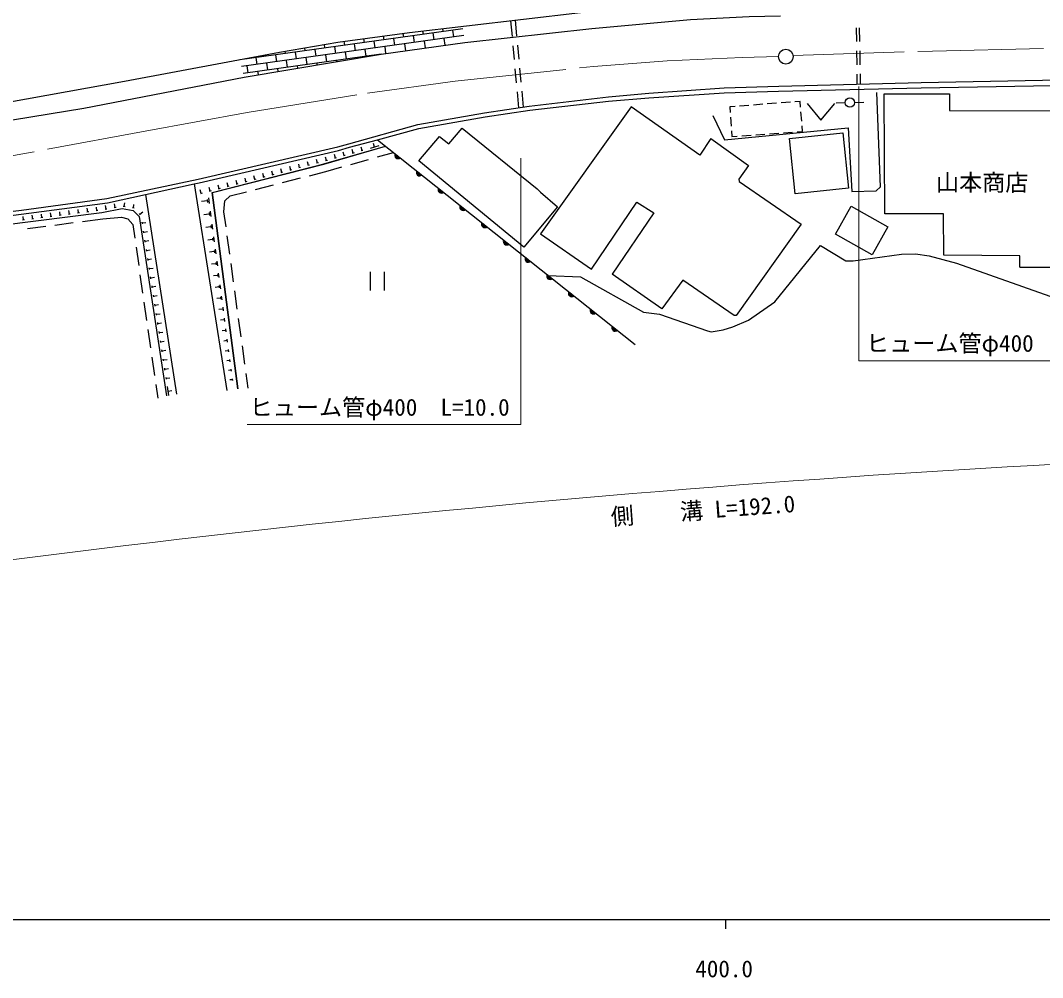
# Model space of a CAD drawing. Units: millimetres, scale not verified. Extents: x 40000 to 680000, y 20000 to 380000.
# Drawn here: x 391752 to 502276, y 198715 to 302254 of the extents above; entities that cross this region are included whole.
import ezdxf
from ezdxf.enums import TextEntityAlignment as Align

# ---------------------------------------------------------------- set-up
doc = ezdxf.new("R2010")
doc.units = ezdxf.units.MM
doc.header["$LTSCALE"] = 1000
doc.linetypes.add('CHAIN', pattern=[18.5, 12, -1.5, 3.5, -1.5])
for name, color, linetype, lineweight in [('M-BGD', 7, 'Continuous', 25), ('M-BGD-EXST', 7, 'Continuous', 25), ('M-BMK', 2, 'CHAIN', 13), ('M-BMK-HTXT', 7, 'Continuous', 13), ('M-BMK-SRVR', 3, 'Continuous', 25), ('M-STR-HTXT', 7, 'Continuous', 13), ('M-TTL-BAND', 7, 'Continuous', 25)]:
    doc.layers.add(name, color=color, linetype=linetype, lineweight=lineweight)
doc.styles.add('ＭＳ ゴシック', font='')
doc.styles.get('ＭＳ ゴシック').set_extended_font_data('MS Gothic')

msp = doc.modelspace()

# ---------------------------------------------------------------- linework, layer by layer
at = {"layer": 'M-BGD'}
for p, q in [((444761, 302227), (444916, 300501)), ((445439, 300571), (445280, 302289)), ((439581, 301354), (415472, 297988)), ((433200, 300463), (433147, 300846)), ((435330, 300760), (435281, 301108)), ((436498, 300166), (436394, 300909)), ((437459, 301058), (437417, 301360)), ((438627, 300463), (438524, 301206)), ((482188, 299957), (482173, 301457)), ((482454, 301463), (482482, 299963)), ((439688, 300612), (415652, 297256)), ((424683, 299274), (424629, 299661)), ((426812, 299571), (426753, 299996)), ((427981, 298977), (427877, 299720)), ((428942, 299868), (428884, 300279)), ((430110, 299274), (430006, 300017)), ((431071, 300166), (431015, 300563)), ((432239, 299572), (432136, 300314)), ((433408, 298977), (433304, 299720)), ((434369, 299869), (434265, 300612)), ((435537, 299275), (435433, 300017)), ((437666, 299572), (437563, 300315)), ((445668, 298081), (445531, 299575)), ((430767, 298609), (415832, 296524)), ((418295, 298382), (418271, 298555)), ((419463, 297788), (419360, 298531)), ((420424, 298679), (420387, 298942)), ((421593, 298085), (421489, 298828)), ((422554, 298977), (422508, 299302)), ((423722, 298382), (423618, 299125)), ((424890, 297788), (424787, 298531)), ((425851, 298680), (425748, 299422)), ((427020, 298086), (426916, 298828)), ((429149, 298383), (429045, 299126)), ((430216, 298516), (430214, 298531)), ((431278, 298680), (431175, 299423)), ((445005, 299505), (445140, 298011)), ((482212, 297458), (482197, 298957)), ((482501, 298963), (482529, 297463)), ((416165, 298085), (416155, 298156)), ((416373, 296599), (416269, 297342)), ((417334, 297491), (417230, 298233)), ((418502, 296896), (418399, 297639)), ((420632, 297194), (420528, 297936)), ((421731, 297097), (421696, 297342)), ((422761, 297491), (422657, 298234)), ((423852, 297452), (423826, 297640)), ((425973, 297807), (425955, 297937)), ((428094, 298162), (428084, 298234)), ((417488, 296387), (417438, 296748)), ((419609, 296742), (419567, 297045)), ((445229, 297015), (445363, 295521)), ((445898, 295592), (445760, 297086)), ((482232, 295357), (482221, 296458)), ((482547, 296464), (482568, 295366)), ((445453, 294525), (445608, 292798)), ((446148, 292878), (445990, 294596)), ((469022, 292957), (468452, 292915)), ((468452, 292915), (468498, 292295)), ((470518, 293068), (469520, 292994)), ((472013, 293179), (471016, 293105)), ((473509, 293290), (472512, 293216)), ((475005, 293401), (474008, 293327)), ((476073, 293481), (475504, 293438)), ((476119, 292861), (476073, 293481)), ((476807, 293267), (478307, 291467)), ((478307, 291467), (479807, 293267)), ((468535, 291796), (468609, 290799)), ((476230, 291365), (476156, 292362)), ((476313, 290247), (476267, 290866)), ((468646, 290301), (468692, 289681)), ((468692, 289681), (469262, 289723)), ((469760, 289760), (470758, 289834)), ((471256, 289871), (472253, 289945)), ((472752, 289982), (473749, 290056)), ((474248, 290093), (475245, 290167)), ((475744, 290204), (476313, 290247)), ((428695, 288169), (428586, 288554)), ((430523, 288684), (429561, 288413)), ((430042, 288548), (429934, 288934)), ((430351, 289354), (458216, 267209)), ((424844, 287085), (424736, 287471)), ((425807, 287356), (425698, 287741)), ((425903, 287383), (425710, 287329)), ((426769, 287627), (426661, 288012)), ((426866, 287654), (426673, 287600)), ((427732, 287898), (427624, 288283)), ((427828, 287925), (427636, 287871)), ((428791, 288196), (428598, 288142)), ((430351, 287489), (432082, 287978)), ((420977, 286064), (420875, 286451)), ((421944, 286318), (421843, 286705)), ((422041, 286343), (421847, 286292)), ((422911, 286572), (422810, 286958)), ((423008, 286597), (422815, 286546)), ((423879, 286825), (423777, 287212)), ((423975, 286851), (423782, 286800)), ((424940, 287113), (424748, 287058)), ((424770, 285914), (426501, 286403)), ((427464, 286675), (429388, 287218)), ((416141, 284795), (416039, 285182)), ((417108, 285049), (417006, 285435)), ((418075, 285302), (417974, 285689)), ((418172, 285328), (417978, 285277)), ((419042, 285556), (418941, 285943)), ((419139, 285582), (418946, 285531)), ((420010, 285810), (419908, 286197)), ((420106, 285835), (419913, 285785)), ((420086, 284712), (422023, 285209)), ((421074, 286089), (420880, 286038)), ((422992, 285458), (424770, 285914)), ((410533, 284569), (411085, 284689)), ((410533, 284569), (414071, 262232)), ((412272, 283779), (412170, 284166)), ((413239, 284033), (413137, 284420)), ((413336, 284059), (413142, 284008)), ((414206, 284287), (414105, 284674)), ((414303, 284312), (414109, 284262)), ((415173, 284541), (415072, 284928)), ((415270, 284566), (415077, 284516)), ((416237, 284820), (416044, 284769)), ((417205, 285074), (417011, 285023)), ((417180, 283967), (419117, 284464)), ((408654, 261830), (405302, 283436)), ((411304, 283526), (411203, 283913)), ((411401, 283551), (411208, 283500)), ((412085, 283066), (412167, 282439)), ((412368, 283805), (412175, 283754)), ((413869, 282737), (414433, 283262)), ((414433, 283262), (416211, 283718)), ((447998, 283669), (449819, 282093)), ((399030, 281543), (398980, 281940)), ((400022, 281670), (399972, 282067)), ((401108, 281845), (400911, 281808)), ((401010, 281827), (400935, 282220)), ((402090, 282032), (401894, 281994)), ((401992, 282013), (401918, 282406)), ((403074, 282102), (402877, 282134)), ((402976, 282118), (403040, 282513)), ((404055, 281943), (403864, 281974)), ((403960, 281959), (404024, 282353)), ((404060, 281939), (404055, 281943)), ((411969, 282732), (411343, 282650)), ((411949, 282888), (411990, 282575)), ((413760, 281551), (413869, 282737)), ((449819, 282093), (446201, 277742)), ((392087, 280657), (392036, 281053)), ((393178, 280796), (392980, 280771)), ((393079, 280783), (393028, 281180)), ((394170, 280923), (393972, 280897)), ((394071, 280910), (394020, 281307)), ((395162, 281049), (394964, 281024)), ((395063, 281037), (395012, 281433)), ((396154, 281176), (395955, 281151)), ((396055, 281163), (396004, 281560)), ((397146, 281303), (396947, 281277)), ((397047, 281290), (396996, 281687)), ((398138, 281429), (397939, 281404)), ((398039, 281416), (397988, 281813)), ((398461, 280504), (400665, 280785)), ((399130, 281556), (398931, 281530)), ((400122, 281682), (399923, 281657)), ((400665, 280785), (402678, 280971)), ((402678, 280971), (403368, 280807)), ((403368, 280807), (403895, 280195)), ((404749, 281214), (404611, 281359)), ((404680, 281287), (404970, 281563)), ((412162, 281313), (411567, 281235)), ((412143, 281462), (412182, 281164)), ((412272, 281630), (412350, 281035)), ((413982, 279930), (413760, 281551)), ((392186, 280669), (391988, 280644)), ((392509, 279744), (394493, 279998)), ((395485, 280124), (397469, 280377)), ((403895, 280195), (404110, 278703)), ((404947, 280249), (404917, 280446)), ((404932, 280347), (405327, 280408)), ((412351, 279925), (411786, 279852)), ((412333, 280067), (412370, 279784)), ((412456, 280227), (412530, 279661)), ((405099, 279260), (405069, 279458)), ((405084, 279359), (405479, 279420)), ((412536, 278568), (412001, 278498)), ((412519, 278702), (412554, 278434)), ((412635, 278853), (412705, 278317)), ((414390, 276958), (414118, 278939)), ((404252, 277713), (404537, 275734)), ((405252, 278272), (405221, 278470)), ((405236, 278371), (405632, 278432)), ((405404, 277283), (405373, 277481)), ((405388, 277382), (405784, 277443)), ((412811, 277510), (412877, 277003)), ((405556, 276295), (405525, 276493)), ((405541, 276394), (405936, 276455)), ((412717, 277240), (412210, 277174)), ((412701, 277367), (412734, 277113)), ((405708, 275307), (405678, 275504)), ((405693, 275406), (406088, 275466)), ((412894, 275941), (412416, 275878)), ((412878, 276060), (412910, 275821)), ((412982, 276196), (413045, 275717)), ((414797, 273986), (414526, 275967)), ((404679, 274744), (404964, 272764)), ((405860, 274318), (405830, 274516)), ((405845, 274417), (406240, 274478)), ((413067, 274670), (412616, 274611)), ((413052, 274782), (413082, 274557)), ((413150, 274910), (413209, 274459)), ((429575, 275041), (429575, 273041)), ((431075, 275041), (431075, 273041)), ((406012, 273330), (405982, 273528)), ((405997, 273429), (406392, 273490)), ((413236, 273427), (412813, 273371)), ((413223, 273532), (413250, 273321)), ((413315, 273652), (413370, 273228)), ((415205, 271013), (414933, 272995)), ((406165, 272342), (406134, 272539)), ((406149, 272441), (406545, 272501)), ((413402, 272210), (413005, 272158)), ((413389, 272310), (413415, 272111)), ((413475, 272422), (413527, 272025)), ((405106, 271775), (405391, 269795)), ((406317, 271353), (406286, 271551)), ((406301, 271452), (406697, 271513)), ((413657, 271033), (413193, 270972)), ((413633, 271218), (413681, 270847)), ((406469, 270365), (406438, 270563)), ((406454, 270464), (406849, 270525)), ((413809, 269868), (413376, 269812)), ((413786, 270041), (413832, 269695)), ((415612, 268041), (415341, 270023)), ((405534, 268805), (405818, 266825)), ((406621, 269377), (406591, 269574)), ((406606, 269475), (407001, 269536)), ((406773, 268388), (406743, 268586)), ((413958, 268729), (413556, 268676)), ((413937, 268889), (413979, 268568)), ((406758, 268487), (407153, 268548)), ((406925, 267400), (406895, 267598)), ((406910, 267499), (407306, 267560)), ((414103, 267614), (413732, 267566)), ((414084, 267763), (414123, 267466)), ((407078, 266412), (407047, 266609)), ((407062, 266510), (407458, 266571)), ((414246, 266524), (413904, 266479)), ((414228, 266661), (414264, 266387)), ((416020, 265069), (415748, 267051)), ((405961, 265836), (406246, 263856)), ((407230, 265423), (407199, 265621)), ((407215, 265522), (407610, 265583)), ((414385, 265457), (414073, 265416)), ((414369, 265582), (414402, 265332)), ((407382, 264435), (407351, 264633)), ((407367, 264534), (407762, 264595)), ((414522, 264414), (414237, 264377)), ((414507, 264528), (414536, 264300)), ((407534, 263447), (407504, 263644)), ((407519, 263545), (407914, 263606)), ((414655, 263393), (414398, 263360)), ((414641, 263496), (414668, 263291)), ((416378, 262458), (416156, 264078)), ((406388, 262866), (406603, 261375)), ((407808, 261667), (407656, 262656)), ((407732, 262162), (408127, 262223))]:
    msp.add_line(p, q, dxfattribs=at)
for points in [[(364619, 289697), (375110, 290835), (379984, 291550), (403003, 295675), (419748, 298834), (426055, 299903), (433821, 300936), (452302, 303118), (461364, 303891), (467731, 304243), (473908, 304499), (476249, 303513), (485827, 303586), (488838, 304769)], [(365339, 287627), (371208, 288509), (383374, 290274), (398592, 292756), (415930, 296126), (430767, 298609), (439796, 299869), (453555, 301395), (464211, 302340), (470569, 302672), (473929, 302762)], [(367796, 279311), (368831, 279328), (381037, 280447), (391853, 281742), (401088, 282978), (410978, 285076), (426084, 288585), (427270, 288901), (434730, 290986), (441919, 292253), (446767, 292970), (455338, 293995), (459686, 294369), (467864, 294964), (473745, 295125), (489165, 295547), (537829, 296474), (556743, 296894), (558207, 296616)], [(430351, 289354), (434826, 290551), (441990, 291814), (446822, 292529), (455343, 293516), (459708, 293869), (467846, 294410), (473737, 294615), (489156, 294979), (537762, 295822), (557167, 296305), (558220, 296149)], [(466636, 291965), (467881, 289332), (481268, 290643), (481654, 283764), (484290, 283817), (484760, 284244), (484356, 294458)], [(499822, 275550), (499823, 276783), (491601, 276878), (491564, 281328), (485207, 281336), (485138, 294305), (492216, 294296), (492214, 292516), (505945, 292457), (505934, 282709), (508264, 282664), (508226, 280114), (509321, 280120), (509227, 272576), (503923, 272583)], [(457800, 292897), (447971, 279186), (453492, 275333), (458420, 282582), (460245, 281429), (455744, 274802)], [(466399, 289484), (465210, 287675), (457800, 292897)], [(446201, 277742), (434822, 287076), (437071, 289701), (438087, 288894), (439530, 290588), (447617, 284051), (447998, 283669)], [(411085, 284689), (426153, 288194), (427348, 288551), (430351, 289354)], [(415275, 262406), (412501, 283637), (424548, 286728), (431230, 288665)], [(415288, 262408), (412516, 283627), (424551, 286715), (431234, 288652)], [(466399, 289484), (470464, 286567), (469445, 285084), (469487, 284830), (476178, 280202), (469131, 270336), (468919, 270336), (463372, 274157), (461122, 271066), (455744, 274802)], [(367782, 278830), (368823, 278806), (381072, 279893), (401165, 282539), (410533, 284569)], [(379041, 258535), (370024, 270901), (369276, 277910), (386256, 279660), (400554, 281486), (402747, 281902), (403932, 281710), (404573, 281037), (407561, 261629)], [(468790, 269107), (470487, 269826), (473329, 271814), (478252, 277911), (481005, 276255), (481810, 276254), (487024, 276968), (488548, 277004), (490033, 276795), (492956, 275986), (503675, 272201), (505073, 271818), (507192, 271731), (512159, 272618), (514318, 273178), (524413, 276556), (528368, 277841), (530086, 278230), (533052, 277888), (535001, 277589), (544703, 275616), (549831, 274434)], [(499822, 275550), (503868, 275564), (503923, 272583)], [(448834, 274665), (452310, 274510), (459129, 270687), (460867, 270473), (466035, 268687)], [(466035, 268687), (466427, 268557), (467756, 268766), (468790, 269107)]]:
    msp.add_lwpolyline(points, dxfattribs=at)
for points in [[(480684, 290087), (481301, 284095), (475543, 283502), (474926, 289494)], [(481582, 282168), (485550, 279935), (483847, 276909), (479879, 279142)]]:
    msp.add_lwpolyline(points, close=True, dxfattribs=at)
for centre, radius, start, end in [((432574, 287657), 354, 150.32258, 312.72776), ((432574, 287657), 283, 152.54662, 310.50372), ((432574, 287657), 212, 156.29294, 306.75739), ((432574, 287657), 142, 164.00467, 299.04566), ((432574, 287657), 100, 174.32234, 288.728), ((434922, 285790), 354, 150.32258, 312.72776), ((434922, 285790), 283, 152.54662, 310.50372), ((434922, 285790), 212, 156.29294, 306.75739), ((434922, 285790), 142, 164.00467, 299.04566), ((434922, 285790), 100, 174.32234, 288.728), ((437271, 283924), 354, 150.32258, 312.72776), ((437271, 283924), 283, 152.54662, 310.50372), ((437271, 283924), 212, 156.29294, 306.75739), ((437271, 283924), 142, 164.00467, 299.04566), ((437271, 283924), 100, 174.32234, 288.728), ((439620, 282057), 354, 150.32258, 312.72776), ((439620, 282057), 283, 152.54662, 310.50372), ((439620, 282057), 212, 156.29294, 306.75739), ((439620, 282057), 142, 164.00467, 299.04566), ((439620, 282057), 100, 174.32234, 288.728), ((441968, 280191), 354, 150.32258, 312.72776), ((441968, 280191), 283, 152.54662, 310.50372), ((441968, 280191), 212, 156.29294, 306.75739), ((441968, 280191), 142, 164.00467, 299.04566), ((441968, 280191), 100, 174.32234, 288.728), ((444317, 278324), 354, 150.32258, 312.72776), ((444317, 278324), 283, 152.54662, 310.50372), ((444317, 278324), 212, 156.29294, 306.75739), ((444317, 278324), 142, 164.00467, 299.04566), ((444317, 278324), 100, 174.32234, 288.728), ((446666, 276458), 354, 150.32258, 312.72776), ((446666, 276458), 283, 152.54662, 310.50372), ((446666, 276458), 212, 156.29294, 306.75739), ((446666, 276458), 142, 164.00467, 299.04566), ((446666, 276458), 100, 174.32234, 288.728), ((449014, 274591), 354, 150.32258, 312.72776), ((449014, 274591), 283, 152.54662, 310.50372), ((449014, 274591), 212, 156.29294, 306.75739), ((449014, 274591), 142, 164.00467, 299.04566), ((449014, 274591), 100, 174.32234, 288.728), ((451363, 272725), 354, 150.32258, 312.72776), ((451363, 272725), 283, 152.54662, 310.50372), ((451363, 272725), 212, 156.29294, 306.75739), ((451363, 272725), 142, 164.00467, 299.04566), ((451363, 272725), 100, 174.32234, 288.728), ((453711, 270858), 354, 150.32258, 312.72776), ((453711, 270858), 283, 152.54662, 310.50372), ((453711, 270858), 212, 156.29294, 306.75739), ((453711, 270858), 142, 164.00467, 299.04566), ((453711, 270858), 100, 174.32234, 288.728), ((456060, 268992), 354, 150.32258, 312.72776), ((456060, 268992), 283, 152.54662, 310.50372), ((456060, 268992), 212, 156.29294, 306.75739), ((456060, 268992), 142, 164.00467, 299.04566), ((456060, 268992), 100, 174.32234, 288.728)]:
    msp.add_arc(centre, radius, start, end, dxfattribs=at)
at = {"layer": 'M-BGD-EXST'}
for p, q in [((480943, 293348), (479944, 293307)), ((481942, 293385), (482941, 293418))]:
    msp.add_line(p, q, dxfattribs=at)
msp.add_circle((481442, 293369), 500, dxfattribs=at)
at = {"layer": 'M-BMK'}
for points in [[(475304, 298469), (490393, 298942), (533516, 299881), (557304, 300452)], [(376502, 284968), (405242, 290272), (416277, 292290), (429284, 294402), (438778, 295680), (453729, 297279), (461692, 297901), (469788, 298233), (473715, 298350)]]:
    msp.add_lwpolyline(points, dxfattribs=at)
at = {"layer": 'M-BMK-SRVR'}
msp.add_circle((474515, 298340), 800, dxfattribs=at)
at = {"layer": 'M-STR-HTXT'}
for points in [[(482392, 295108), (482392, 265446), (512341, 265446)], [(445879, 287352), (445879, 258543), (416285, 258543)]]:
    msp.add_lwpolyline(points, dxfattribs=at)
msp.add_arc((587032, -1277383), 1533896, 91.03575, 97.96898, dxfattribs=at)
at = {"layer": 'M-TTL-BAND'}
for p, q in [((40000, 205000), (579000, 205000)), ((468000, 205000), (468000, 204000))]:
    msp.add_line(p, q, dxfattribs=at)

# ---------------------------------------------------------------- texts
at = {"layer": 'M-BMK-HTXT', "style": 'ＭＳ ゴシック'}
msp.add_text('山本商店', height=1833, dxfattribs=at).set_placement((495748, 284721), align=Align.MIDDLE_CENTER)
at = {"layer": 'M-STR-HTXT', "style": 'ＭＳ ゴシック'}
for s, p in [('ヒューム管φ400\u3000L=8.0', (496616, 267328)), ('ヒューム管φ400\u3000L=10.0', (430591, 260408))]:
    msp.add_text(s, height=1833, dxfattribs=at).set_placement(p, align=Align.MIDDLE_CENTER)
msp.add_text('側\u3000\u3000溝 L=192.0', height=1833, rotation=4.135, dxfattribs=at).set_placement((465660, 247809), align=Align.BOTTOM_CENTER)
at = {"layer": 'M-TTL-BAND', "style": 'ＭＳ ゴシック'}
msp.add_text('400.0', height=1833, dxfattribs=at).set_placement((467844, 198195), align=Align.BOTTOM_CENTER)

doc.saveas('drawing.dxf')
